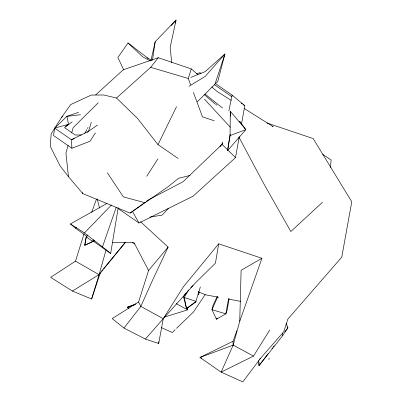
<?xml version="1.0" encoding="UTF-8"?>
<svg xmlns="http://www.w3.org/2000/svg" width="402" height="402" viewBox="0 0 402 402"><rect width="100%" height="100%" fill="white"/><g stroke="black" fill="none" stroke-linecap="round" stroke-linejoin="round"><path stroke-width="0.6" d="M227.577 150.634L230.075 135.544L230.271 111.248L245.843 129.65L227.577 150.634L230.185 134.233M259.094 362.509L259.014 365.614L282.712 335.575L287.892 327.826L286.108 323.173M266.858 122.967L313.168 138.574L351.77 201.764L341.76 257.144L287.847 319.123L283.792 331.66L260.456 358.413L242.818 381.9L221.13 372.136L233.145 345.127L239.748 321.304L241.115 270.27L261.943 258.3L218.678 243.813L183.317 286.922L163.252 318.696L145.378 339.072L123.977 328.062L112.168 318.57L138.589 301.992L148.564 270.481L168.116 247.104L140.504 221.678M330.479 167.478L331.092 159.986L322.756 154.373M145.378 339.072L158.684 343.509L158.845 341.645M152.458 60.335L155.187 41.718L176.031 20.1L170.162 47.436L171.729 62.757M92.887 240.778L110.666 253.491L118.208 207.769M218.678 243.813L215.437 263.174L195.513 282.792L163.252 318.696L158.684 343.509M229.09 298.591L227.13 310.294L225.844 313.841L216.447 319.208L211.965 309.711L213.176 305.073L217.09 296.606M117.866 208.372L138.986 222.994L193.161 196.151L235.522 157.594L239.27 136.585M241.481 124.223L244.793 105.686L232.095 95.093L215.251 83.425M228.597 298.48L225.844 313.841L211.965 309.711L217.819 296.565M87.943 235.09L86.269 236.939L84.732 245.31L92.842 241.501L93.716 239.853M198.849 291.701L198.281 294.761L199.658 292.018M147.097 200.593L183 181.764L222.055 144.378L222.552 141.941M228.874 110.912L232.095 95.093M150.946 60.637L155.187 41.718M268.853 359.463L269.169 358.257M68.124 145.378L65.928 153.082L68.481 176.689L82.852 193.623L130.097 213.1L167.74 186.97L178.674 178.222L190.056 175.438M71.667 132.936L73.184 127.6L98.304 102.731M84.008 233.969L75.501 261.154L50.662 277.325L72.385 291.058L91.611 299.008L99.053 274.646L106.143 249.657M185.699 293.033L183.553 296.827L186.513 308.646L195.643 302.163L200.342 286.922M91.299 122.344L88.54 131.318L87.154 132.404M175.096 23.095L176.031 20.1L171.071 25.733M190.608 84.867L188.236 78.475L191.307 68.908L158.252 57.722L123.228 69.802L95.696 94.887M91.611 299.008L100.374 272.626M110.666 253.491L102.485 246.853L116.238 207.261M239.748 321.304L261.943 258.3M91.701 212.377L96.515 198.96M269.747 330.012L253.506 356.082L233.145 345.127L233.024 341.293L236.873 330.72M195.643 302.163L195.96 301.324L184.302 297.515L183.553 296.827M168.116 247.104L152.629 280.058L140.831 306.394L123.977 328.062M178.207 158.473L157.996 144.635L176.508 106.686M92.49 241.682L93.37 240.054M188.488 289.832L184.302 297.515L186.513 308.646L195.96 301.324M84.787 133.333L86.847 129.605M87.435 128.54L88.023 127.474M93.882 241.496L94.505 240.416M157.996 144.635L137.534 118.399L116.51 98.023L103.736 94.998L91.279 95.058L70.687 104.56L61.601 117.359L51.16 133.876L50.23 146.248L60.139 166.011L68.481 176.689M146.71 176.277L157.88 158.936M95.38 132.926L89.978 141.273L71.908 148.263L53.481 135.509L54.722 128.148L66.898 116.334L78.601 112.349M205.171 294.626L193.392 312.108L176.488 328.364M151.338 60.215L148.102 58.36L128.027 42.959L117.876 57.511L123.746 70.008M219.989 146.75L222.502 143.147M268.134 353.685L259.014 365.614L258.511 360.669M271.933 348.71L272.697 347.715M273.455 346.72L274.214 345.725M284.852 331.806L287.892 327.826L287.038 326.937M116.51 98.023L150.685 67.325L158.252 57.722M72.385 291.058L99.053 274.646L125.329 242.401L103.54 268.787M101.565 271.184L102.751 269.747M87.872 235.034L86.194 236.873L84.732 245.31L92.842 241.501L86.269 236.939M168.589 208.231L162.157 215.1L149.951 217.12M107.022 203.402L70.405 223.969L84.455 232.934L111.439 205.03M197.276 101.822L215.005 84.098L224.944 53.963L205.141 71.646L190.739 77.445M175.156 329.65L172.368 332.539L161.127 327.519M61.601 117.359L62.938 116.072M190.779 287.581L193.055 285.48M322.459 202.286L290.822 231.522L263.441 183.106L238.944 137.142M217.839 318.047L216.447 319.208L216.17 318.032M72.174 121.841L64.541 127.63L75.214 135.022L81.425 134.956M259.481 359.182L260.456 358.413M215.703 83.204L217.703 81.696L224.944 53.963L205.246 76.37L188.97 86.294M65.546 126.55L68.566 124.308L66.898 116.334L80.526 114.721M70.405 223.969L75.506 228.155L76.521 227.426M130.097 213.1L145.348 202.126M146.368 201.397L147.891 200.302M97.525 125.022L88.54 131.318L71.445 139.72L54.722 128.148L68.566 124.308M253.506 356.082L221.13 372.136L199.985 357.463L233.024 341.293M74.275 138.635L71.445 139.72L71.908 148.263M136.027 303.922L127.323 307.203L128.856 308.259M230.075 135.544L245.843 129.65L240.627 122.379L239.165 121.218M233.145 345.127L199.985 357.463L201.719 358.167M134.971 304.711L127.323 307.203L129.062 307.897M164.302 317.148L187.623 309.867L187.603 307.354M196.297 73.692L199.93 72.822L200.955 73.531M112.485 242.552L134.057 242.713L148.564 270.481M218.613 297.254L205.744 294.857L198.256 291.827M228.421 299.083L240.677 301.364M144.755 202.683L123.364 196.874L107.364 172.785M150.685 67.325L188.236 78.475M214.226 120.741L202.467 116.841L193.407 92.425M271.978 126.183L273.134 126.625L244.476 108.646M146.996 57.853L148.102 58.36M132.218 242.577L134.956 244.009M150.448 61.039L142.74 56.853L128.027 42.959M176.187 303.626L187.623 309.867M163.252 318.696L140.831 306.394L138.589 301.992M75.501 261.154L99.053 274.646M231.205 100.319L216.874 91.329L211.759 86.842M214.155 84.48L232.029 96.847M241.215 103.213L242.24 103.917M243.26 104.626L244.793 105.686M215.919 104.525L216.929 105.254M239.617 121.65L240.627 122.379M75.506 228.155L86.927 236.446M84.455 232.934L102.485 246.853M205.03 94.093L222.582 108.043M199.93 72.822L200.874 73.611M204.502 94.827L215.417 104.158M191.307 68.908L197.814 74.611M222.055 144.378L226.834 149.067M227.703 149.921L235.522 157.594M204.538 99.244L230.306 127.238M132.298 211.15L138.986 222.994M82.36 192.483L82.852 193.623M97.239 199.005L99.515 208.07M282.274 333.132L282.712 335.575M230.271 111.248L230.532 116.258"/></g></svg>
